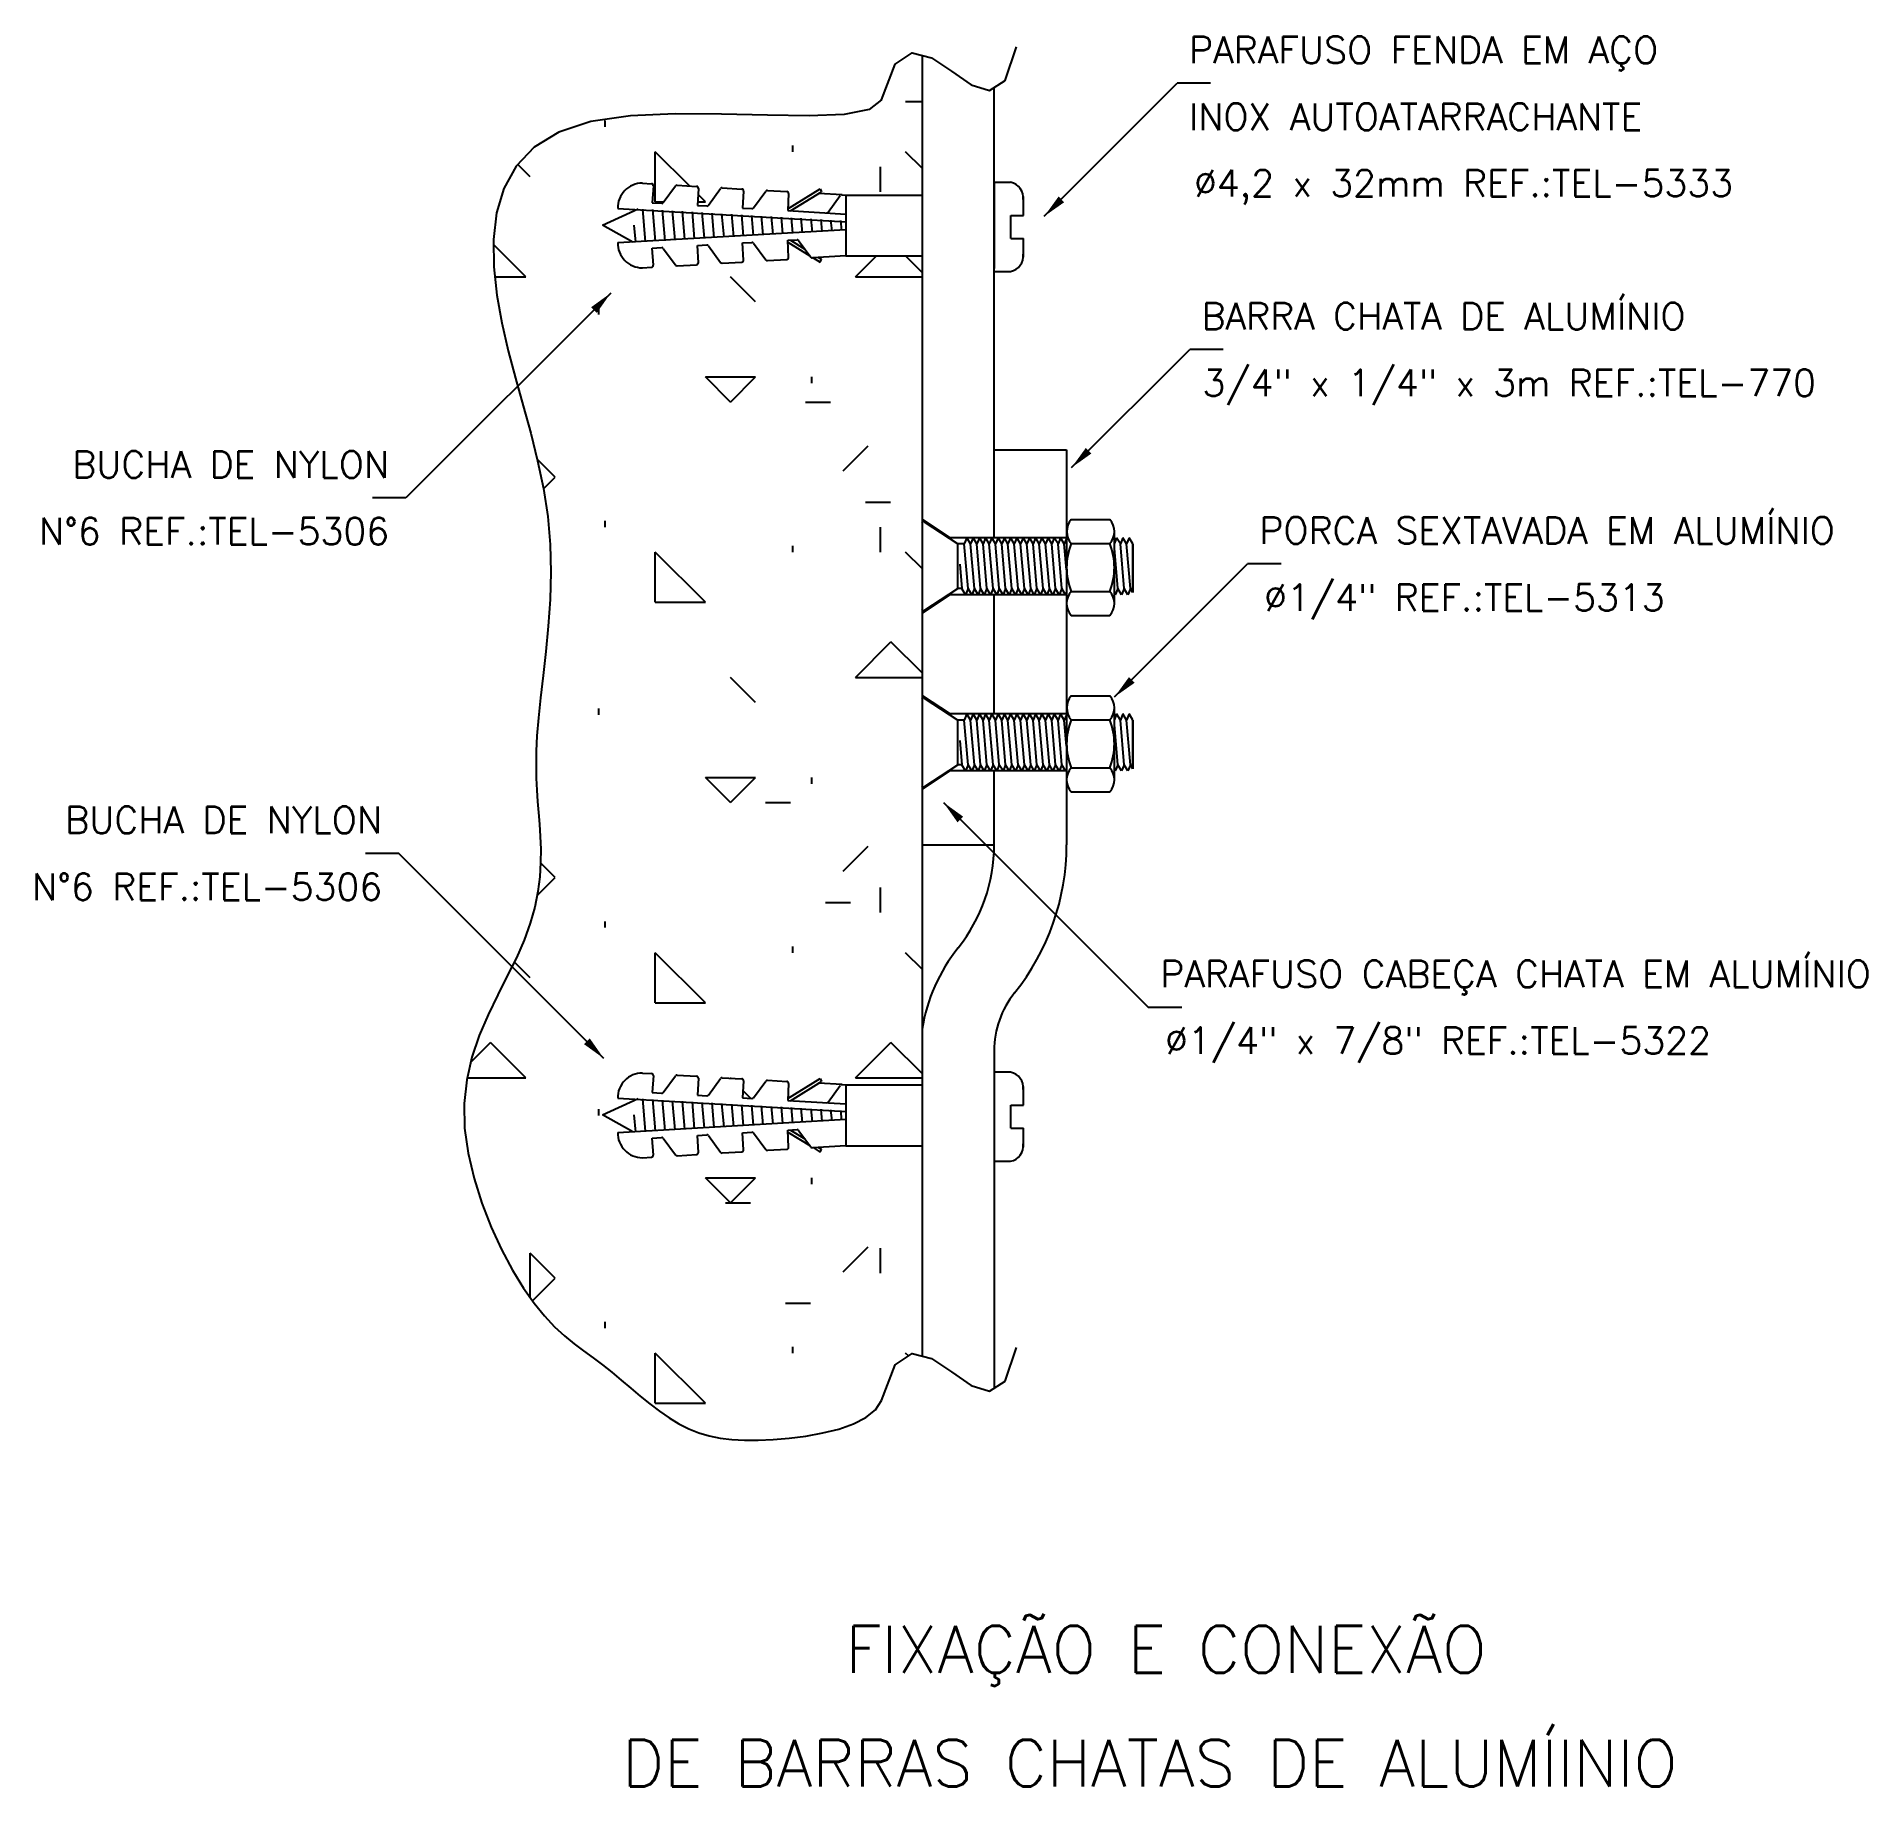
# Model space of a CAD drawing. Header units: millimetres. Extents: x -4650.2 to -4636.5, y -4614.2 to -4601.1.
import ezdxf
from ezdxf.enums import TextEntityAlignment as Align

# ---------------------------------------------------------------- set-up
doc = ezdxf.new("R2010")
doc.units = ezdxf.units.MM
doc.header["$LTSCALE"] = 10
doc.linetypes.add('DASHED', pattern=[0.75, 0.5, -0.25])
doc.layers.add('Termotécnica', color=7, linetype='Continuous')
doc.styles.add('r140', font='romans.shx')
doc.styles.add('r80', font='romans.shx')

msp = doc.modelspace()

# ---------------------------------------------------------------- hatches: boundary and pattern name
at = {"layer": 'Termotécnica'}
h = msp.add_hatch(dxfattribs=at)
h.set_pattern_fill('CONCRE', color=1, scale=3, style=0)
h.set_pattern_definition([(0, (-4660.611, -4605.3428), (3, 3), [0.375, -2.625]), (90, (-4660.611, -4605.3428), (-3, 3), [0.375, -2.625]), (135, (-4660.236, -4605.3428), (-3, 2e-16), [0.53033, -3.7123]), (0, (-4660.236, -4603.6553), (3, 3), [0.375, -2.625]), (45, (-4660.0486, -4603.8428), (2e-16, 3), [0.26516, -3.97748]), (135, (-4660.0486, -4603.8428), (-3, 2e-16), [0.26516, -3.97748]), (0, (-4659.111, -4602.9053), (3, 3), [0.53033, -2.46967]), (45, (-4659.111, -4602.9053), (2e-16, 3), [0.375, -3.86764]), (135, (-4658.5808, -4602.9053), (-3, 2e-16), [0.375, -3.86764]), (90, (-4658.5486, -4604.5928), (-3, 3), [0.375, -2.625]), (45, (-4658.5486, -4604.5928), (2e-16, 3), [0.26516, -3.97748]), (135, (-4658.361, -4604.4053), (-3, 2e-16), [0.26516, -3.97748]), (0, (-4660.236, -4604.5928), (3, 3), [0.1875, -2.5125]), (0, (-4657.986, -4603.8428), (3, 3), [0.1875, -2.5125]), (90, (-4658.9236, -4603.4678), (-3, 3), [0.1875, -2.5125]), (135, (-4658.5486, -4605.1553), (-3, 2e-16), [0.26516, -3.97748]), (135, (-4659.861, -4603.0928), (-3, 2e-16), [0.26516, -3.97748]), (45, (-4659.2048, -4604.3584), (2e-16, 3), [0.26516, -3.97748]), (90, (-4659.5798, -4604.9678), (-3, 3), [0.04688, -2.95312]), (90, (-4659.4392, -4603.702), (-3, 3), [0.04688, -2.95312]), (90, (-4658.033, -4603.1865), (-3, 3), [0.04688, -2.95312]), (90, (-4657.986, -4604.7803), (-3, 3), [0.04688, -2.95312])])
h.paths.add_polyline_path([(-4645.89, -4609.056, -0.421108), (-4645.705, -4608.867), (-4645.637, -4608.871, -0.414214), (-4645.623, -4608.886), (-4645.631, -4609.014), (-4645.561, -4609.018, 0.253792), (-4645.549, -4609.012), (-4645.457, -4608.888, -0.253792), (-4645.445, -4608.882), (-4645.299, -4608.89, -0.414214), (-4645.285, -4608.906), (-4645.293, -4609.034), (-4645.223, -4609.038, 0.253792), (-4645.211, -4609.032), (-4645.119, -4608.907, -0.253792), (-4645.107, -4608.902), (-4644.961, -4608.91, -0.414214), (-4644.948, -4608.925), (-4644.955, -4609.053), (-4644.885, -4609.057, 0.253792), (-4644.873, -4609.052), (-4644.781, -4608.927, -0.253792), (-4644.769, -4608.921), (-4644.623, -4608.93, -0.414214), (-4644.61, -4608.945), (-4644.616, -4609.059), (-4644.374, -4608.909), (-4644.364, -4608.931), (-4644.385, -4608.944), (-4644.21, -4608.954), (-4644.182, -4608.956), (-4643.611, -4608.956), (-4643.611, -4608.929), (-4643.611, -4608.54), (-4643.611, -4607.157), (-4643.611, -4606.744), (-4643.611, -4606.715), (-4643.611, -4606.067), (-4643.611, -4606.038), (-4643.611, -4605.424), (-4643.611, -4605.394), (-4643.611, -4604.746), (-4643.611, -4604.717), (-4643.611, -4602.77), (-4643.611, -4602.746), (-4644.182, -4602.746), (-4644.431, -4602.761, -0.253792), (-4644.443, -4602.755), (-4644.451, -4602.745), (-4644.616, -4602.643), (-4644.61, -4602.757, -0.414214), (-4644.623, -4602.772), (-4644.769, -4602.781, -0.253792), (-4644.781, -4602.775), (-4644.873, -4602.651, 0.253792), (-4644.885, -4602.645), (-4644.955, -4602.649), (-4644.948, -4602.777, -0.414214), (-4644.961, -4602.792), (-4645.107, -4602.8, -0.253792), (-4645.119, -4602.795), (-4645.211, -4602.67, 0.253792), (-4645.223, -4602.664), (-4645.293, -4602.668), (-4645.285, -4602.797, -0.414214), (-4645.299, -4602.812), (-4645.445, -4602.82, -0.253792), (-4645.457, -4602.814), (-4645.549, -4602.69, 0.253792), (-4645.561, -4602.684), (-4645.631, -4602.688), (-4645.623, -4602.816, -0.414214), (-4645.637, -4602.831), (-4645.705, -4602.835, -0.421108), (-4645.89, -4602.646), (-4645.782, -4602.64), (-4646.005, -4602.515), (-4645.748, -4602.399), (-4645.89, -4602.39, -0.421108), (-4645.705, -4602.201), (-4645.637, -4602.205, -0.414214), (-4645.623, -4602.22), (-4645.631, -4602.348), (-4645.561, -4602.352, 0.253792), (-4645.549, -4602.347), (-4645.457, -4602.222, -0.253792), (-4645.445, -4602.216), (-4645.299, -4602.225, -0.414214), (-4645.285, -4602.24), (-4645.293, -4602.368), (-4645.223, -4602.372, 0.253792), (-4645.211, -4602.366), (-4645.119, -4602.242, -0.253792), (-4645.107, -4602.236), (-4644.961, -4602.245, -0.414214), (-4644.948, -4602.26), (-4644.955, -4602.388), (-4644.885, -4602.392, 0.253792), (-4644.873, -4602.386), (-4644.781, -4602.261, -0.253792), (-4644.769, -4602.256), (-4644.623, -4602.264, -0.414214), (-4644.61, -4602.279), (-4644.616, -4602.393), (-4644.374, -4602.244), (-4644.364, -4602.265), (-4644.385, -4602.278), (-4644.21, -4602.288), (-4644.182, -4602.29), (-4643.611, -4602.29), (-4643.611, -4602.263), (-4643.611, -4601.244), (-4643.685, -4601.224), (-4643.813, -4601.309), (-4643.915, -4601.577), (-4644.006, -4601.65), (-4644.193, -4601.687), (-4644.455, -4601.697), (-4644.769, -4601.692), (-4645.112, -4601.683), (-4645.461, -4601.681), (-4645.795, -4601.696), (-4646.091, -4601.739), (-4646.331, -4601.818), (-4646.515, -4601.932), (-4646.651, -4602.074), (-4646.743, -4602.24), (-4646.798, -4602.424), (-4646.821, -4602.622), (-4646.818, -4602.829), (-4646.795, -4603.039), (-4646.758, -4603.248), (-4646.71, -4603.456), (-4646.656, -4603.663), (-4646.64, -4603.721), (-4646.599, -4603.869), (-4646.542, -4604.075), (-4646.49, -4604.282), (-4646.446, -4604.489), (-4646.414, -4604.698), (-4646.396, -4604.907), (-4646.392, -4605.115), (-4646.397, -4605.32), (-4646.41, -4605.52), (-4646.428, -4605.71), (-4646.448, -4605.89), (-4646.468, -4606.056), (-4646.484, -4606.207), (-4646.495, -4606.34), (-4646.501, -4606.457), (-4646.502, -4606.563), (-4646.5, -4606.658), (-4646.496, -4606.747), (-4646.49, -4606.832), (-4646.483, -4606.916), (-4646.476, -4607.003), (-4646.47, -4607.094), (-4646.467, -4607.19), (-4646.468, -4607.291), (-4646.474, -4607.397), (-4646.488, -4607.508), (-4646.511, -4607.624), (-4646.545, -4607.745), (-4646.591, -4607.871), (-4646.649, -4608.003), (-4646.682, -4608.069), (-4646.717, -4608.14), (-4646.789, -4608.282), (-4646.861, -4608.431), (-4646.927, -4608.587), (-4646.982, -4608.749), (-4647.021, -4608.918), (-4647.041, -4609.095), (-4647.037, -4609.28), (-4647.011, -4609.468), (-4646.966, -4609.657), (-4646.907, -4609.843), (-4646.837, -4610.021), (-4646.76, -4610.189), (-4646.678, -4610.343), (-4646.596, -4610.478), (-4646.516, -4610.592), (-4646.438, -4610.687), (-4646.363, -4610.768), (-4646.289, -4610.836), (-4646.217, -4610.895), (-4646.146, -4610.949), (-4646.075, -4611), (-4646.005, -4611.053), (-4645.934, -4611.108), (-4645.864, -4611.167), (-4645.792, -4611.227), (-4645.721, -4611.287), (-4645.649, -4611.346), (-4645.577, -4611.401), (-4645.505, -4611.451), (-4645.432, -4611.496), (-4645.358, -4611.533), (-4645.283, -4611.562), (-4645.205, -4611.585), (-4645.123, -4611.602), (-4645.035, -4611.612), (-4644.941, -4611.617), (-4644.838, -4611.616), (-4644.727, -4611.611), (-4644.606, -4611.601), (-4644.48, -4611.586), (-4644.355, -4611.563), (-4644.235, -4611.534), (-4644.125, -4611.496), (-4644.032, -4611.448), (-4643.96, -4611.39), (-4643.915, -4611.319), (-4643.813, -4611.052), (-4643.685, -4610.967), (-4643.611, -4610.986), (-4643.611, -4609.436), (-4643.611, -4609.412), (-4644.182, -4609.412), (-4644.431, -4609.427, -0.253792), (-4644.443, -4609.421), (-4644.451, -4609.411), (-4644.616, -4609.309), (-4644.61, -4609.423, -0.414214), (-4644.623, -4609.438), (-4644.769, -4609.446, -0.253792), (-4644.781, -4609.441), (-4644.873, -4609.316, 0.253792), (-4644.885, -4609.31), (-4644.955, -4609.314), (-4644.948, -4609.443, -0.414214), (-4644.961, -4609.458), (-4645.107, -4609.466, -0.253792), (-4645.119, -4609.46), (-4645.211, -4609.336, 0.253792), (-4645.223, -4609.33), (-4645.293, -4609.334), (-4645.285, -4609.462, -0.414214), (-4645.299, -4609.477), (-4645.445, -4609.486, -0.253792), (-4645.457, -4609.48), (-4645.549, -4609.355, 0.253792), (-4645.561, -4609.35), (-4645.631, -4609.354), (-4645.623, -4609.482, -0.414214), (-4645.637, -4609.497), (-4645.705, -4609.501, -0.421108), (-4645.89, -4609.312), (-4645.782, -4609.305), (-4646.005, -4609.181), (-4645.748, -4609.064)])

# ---------------------------------------------------------------- linework, layer by layer
at = {"layer": 'Termotécnica', "color": 3}
for p, q in [((-4643.611, -4601.244), (-4643.611, -4610.986)), ((-4643.07, -4604.857), (-4643.07, -4601.486)), ((-4643.07, -4604.198), (-4642.529, -4604.198)), ((-4642.529, -4604.198), (-4642.529, -4607.157)), ((-4643.07, -4606.177), (-4643.07, -4605.284)), ((-4643.07, -4607.157), (-4643.07, -4606.604)), ((-4643.611, -4607.157), (-4643.07, -4607.157)), ((-4643.07, -4608.7), (-4643.07, -4611.229))]:
    msp.add_line(p, q, dxfattribs=at)
at = {"layer": 'Termotécnica', "color": 2}
for p, q in [((-4642.695, -4602.449), (-4641.699, -4601.452)), ((-4641.449, -4601.452), (-4641.699, -4601.452)), ((-4645.705, -4602.201), (-4645.637, -4602.205)), ((-4645.623, -4602.22), (-4645.631, -4602.348)), ((-4645.549, -4602.347), (-4645.457, -4602.222)), ((-4645.445, -4602.216), (-4645.299, -4602.225)), ((-4645.285, -4602.24), (-4645.293, -4602.368)), ((-4645.211, -4602.366), (-4645.119, -4602.242)), ((-4645.107, -4602.236), (-4644.961, -4602.245)), ((-4643.07, -4602.195), (-4643.07, -4602.839)), ((-4642.947, -4602.195), (-4643.07, -4602.195)), ((-4645.631, -4602.348), (-4645.561, -4602.352)), ((-4645.293, -4602.368), (-4645.223, -4602.372)), ((-4644.948, -4602.26), (-4644.955, -4602.388)), ((-4644.873, -4602.386), (-4644.781, -4602.261)), ((-4644.769, -4602.256), (-4644.623, -4602.264)), ((-4644.61, -4602.279), (-4644.617, -4602.407)), ((-4644.182, -4602.29), (-4644.182, -4602.746)), ((-4644.182, -4602.29), (-4643.611, -4602.29)), ((-4643.611, -4602.263), (-4643.611, -4602.77)), ((-4642.852, -4602.443), (-4642.852, -4602.302)), ((-4646.005, -4602.515), (-4645.736, -4602.393)), ((-4645.777, -4602.642), (-4646.005, -4602.515)), ((-4645.89, -4602.39), (-4644.182, -4602.49)), ((-4644.955, -4602.388), (-4644.885, -4602.392)), ((-4644.617, -4602.407), (-4644.182, -4602.433)), ((-4642.945, -4602.616), (-4642.945, -4602.443)), ((-4642.945, -4602.443), (-4642.852, -4602.443)), ((-4645.89, -4602.646), (-4644.182, -4602.547)), ((-4645.775, -4602.646), (-4645.777, -4602.642)), ((-4644.955, -4602.649), (-4644.885, -4602.645)), ((-4644.948, -4602.777), (-4644.955, -4602.649)), ((-4644.873, -4602.651), (-4644.781, -4602.775)), ((-4644.617, -4602.629), (-4644.547, -4602.625)), ((-4644.61, -4602.757), (-4644.617, -4602.629)), ((-4644.535, -4602.631), (-4644.443, -4602.755)), ((-4642.945, -4602.616), (-4642.852, -4602.616)), ((-4642.852, -4602.756), (-4642.852, -4602.616)), ((-4645.631, -4602.688), (-4645.561, -4602.684)), ((-4645.623, -4602.816), (-4645.631, -4602.688)), ((-4645.549, -4602.69), (-4645.457, -4602.814)), ((-4645.293, -4602.668), (-4645.223, -4602.664)), ((-4645.285, -4602.797), (-4645.293, -4602.668)), ((-4645.211, -4602.67), (-4645.119, -4602.795)), ((-4645.107, -4602.8), (-4644.961, -4602.792)), ((-4644.769, -4602.781), (-4644.623, -4602.772)), ((-4644.182, -4602.746), (-4643.611, -4602.746)), ((-4645.705, -4602.835), (-4645.637, -4602.831)), ((-4645.445, -4602.82), (-4645.299, -4602.812)), ((-4642.947, -4602.864), (-4643.07, -4602.864)), ((-4645.942, -4603.024), (-4647.477, -4604.559)), ((-4642.491, -4604.332), (-4641.606, -4603.446)), ((-4641.356, -4603.446), (-4641.606, -4603.446)), ((-4647.477, -4604.559), (-4647.727, -4604.559)), ((-4642.529, -4604.811), (-4642.529, -4605.352)), ((-4642.494, -4604.721), (-4642.204, -4604.721)), ((-4642.169, -4605.349), (-4642.169, -4604.811)), ((-4643.294, -4604.903), (-4643.342, -4604.903)), ((-4643.275, -4604.857), (-4643.294, -4604.903)), ((-4643.248, -4604.903), (-4643.275, -4604.857)), ((-4643.228, -4604.857), (-4643.248, -4604.903)), ((-4643.201, -4604.903), (-4643.228, -4604.857)), ((-4643.181, -4604.857), (-4643.201, -4604.903)), ((-4643.154, -4604.903), (-4643.181, -4604.857)), ((-4643.135, -4604.857), (-4643.154, -4604.903)), ((-4643.107, -4604.903), (-4643.135, -4604.857)), ((-4643.088, -4604.857), (-4643.107, -4604.903)), ((-4643.06, -4604.903), (-4643.088, -4604.857)), ((-4643.041, -4604.857), (-4643.06, -4604.903)), ((-4643.013, -4604.903), (-4643.041, -4604.857)), ((-4642.994, -4604.857), (-4643.013, -4604.903)), ((-4642.967, -4604.903), (-4642.994, -4604.857)), ((-4642.947, -4604.857), (-4642.967, -4604.903)), ((-4642.92, -4604.903), (-4642.947, -4604.857)), ((-4642.9, -4604.857), (-4642.92, -4604.903)), ((-4642.873, -4604.903), (-4642.9, -4604.857)), ((-4642.854, -4604.857), (-4642.873, -4604.903)), ((-4642.826, -4604.903), (-4642.854, -4604.857)), ((-4642.807, -4604.857), (-4642.826, -4604.903)), ((-4642.779, -4604.903), (-4642.807, -4604.857)), ((-4642.76, -4604.857), (-4642.779, -4604.903)), ((-4642.733, -4604.903), (-4642.76, -4604.857)), ((-4642.713, -4604.857), (-4642.733, -4604.903)), ((-4642.686, -4604.903), (-4642.713, -4604.857)), ((-4642.666, -4604.857), (-4642.686, -4604.903)), ((-4642.639, -4604.903), (-4642.666, -4604.857)), ((-4642.62, -4604.857), (-4642.639, -4604.903)), ((-4642.592, -4604.903), (-4642.62, -4604.857)), ((-4642.573, -4604.857), (-4642.592, -4604.903)), ((-4642.545, -4604.903), (-4642.573, -4604.857)), ((-4642.529, -4604.863), (-4642.545, -4604.903)), ((-4642.494, -4604.9), (-4642.204, -4604.9)), ((-4642.153, -4604.857), (-4642.169, -4604.897)), ((-4642.125, -4604.903), (-4642.153, -4604.857)), ((-4642.106, -4604.857), (-4642.125, -4604.903)), ((-4642.079, -4604.903), (-4642.106, -4604.857)), ((-4642.059, -4604.857), (-4642.079, -4604.903)), ((-4642.032, -4604.903), (-4642.059, -4604.857)), ((-4642.032, -4604.903), (-4642.032, -4605.268)), ((-4642.032, -4605.237), (-4642.032, -4604.903)), ((-4642.168, -4606.049), (-4641.172, -4605.052)), ((-4640.922, -4605.052), (-4641.172, -4605.052)), ((-4643.312, -4605.237), (-4643.342, -4605.237)), ((-4643.285, -4605.284), (-4643.312, -4605.237)), ((-4643.266, -4605.237), (-4643.285, -4605.284)), ((-4643.238, -4605.284), (-4643.266, -4605.237)), ((-4643.219, -4605.237), (-4643.238, -4605.284)), ((-4643.191, -4605.284), (-4643.219, -4605.237)), ((-4643.172, -4605.237), (-4643.191, -4605.284)), ((-4643.145, -4605.284), (-4643.172, -4605.237)), ((-4643.125, -4605.237), (-4643.145, -4605.284)), ((-4643.098, -4605.284), (-4643.125, -4605.237)), ((-4643.078, -4605.237), (-4643.098, -4605.284)), ((-4643.051, -4605.284), (-4643.078, -4605.237)), ((-4643.032, -4605.237), (-4643.051, -4605.284)), ((-4643.004, -4605.284), (-4643.032, -4605.237)), ((-4642.985, -4605.237), (-4643.004, -4605.284)), ((-4642.957, -4605.284), (-4642.985, -4605.237)), ((-4642.938, -4605.237), (-4642.957, -4605.284)), ((-4642.91, -4605.284), (-4642.938, -4605.237)), ((-4642.891, -4605.237), (-4642.91, -4605.284)), ((-4642.864, -4605.284), (-4642.891, -4605.237)), ((-4642.864, -4605.284), (-4642.891, -4605.237)), ((-4642.844, -4605.237), (-4642.864, -4605.284)), ((-4642.844, -4605.237), (-4642.864, -4605.284)), ((-4642.817, -4605.284), (-4642.844, -4605.237)), ((-4642.817, -4605.284), (-4642.844, -4605.237)), ((-4642.797, -4605.237), (-4642.817, -4605.284)), ((-4642.797, -4605.237), (-4642.817, -4605.284)), ((-4642.77, -4605.284), (-4642.797, -4605.237)), ((-4642.77, -4605.284), (-4642.797, -4605.237)), ((-4642.751, -4605.237), (-4642.77, -4605.284)), ((-4642.751, -4605.237), (-4642.77, -4605.284)), ((-4642.723, -4605.284), (-4642.751, -4605.237)), ((-4642.723, -4605.284), (-4642.751, -4605.237)), ((-4642.704, -4605.237), (-4642.723, -4605.284)), ((-4642.676, -4605.284), (-4642.704, -4605.237)), ((-4642.676, -4605.284), (-4642.704, -4605.237)), ((-4642.657, -4605.237), (-4642.676, -4605.284)), ((-4642.657, -4605.237), (-4642.676, -4605.284)), ((-4642.63, -4605.284), (-4642.657, -4605.237)), ((-4642.63, -4605.284), (-4642.657, -4605.237)), ((-4642.61, -4605.237), (-4642.63, -4605.284)), ((-4642.61, -4605.237), (-4642.63, -4605.284)), ((-4642.583, -4605.284), (-4642.61, -4605.237)), ((-4642.583, -4605.284), (-4642.61, -4605.237)), ((-4642.563, -4605.237), (-4642.583, -4605.284)), ((-4642.563, -4605.237), (-4642.583, -4605.284)), ((-4642.536, -4605.284), (-4642.563, -4605.237)), ((-4642.536, -4605.284), (-4642.563, -4605.237)), ((-4642.494, -4605.259), (-4642.204, -4605.259)), ((-4642.143, -4605.237), (-4642.163, -4605.284)), ((-4642.116, -4605.284), (-4642.143, -4605.237)), ((-4642.097, -4605.237), (-4642.116, -4605.284)), ((-4642.069, -4605.284), (-4642.097, -4605.237)), ((-4642.05, -4605.237), (-4642.069, -4605.284)), ((-4642.032, -4605.268), (-4642.05, -4605.237)), ((-4642.529, -4605.266), (-4642.536, -4605.284)), ((-4642.163, -4605.284), (-4642.169, -4605.272)), ((-4642.494, -4605.439), (-4642.204, -4605.439)), ((-4642.494, -4606.041), (-4642.204, -4606.041)), ((-4643.294, -4606.224), (-4643.342, -4606.224)), ((-4643.275, -4606.177), (-4643.294, -4606.224)), ((-4643.248, -4606.224), (-4643.275, -4606.177)), ((-4643.228, -4606.177), (-4643.248, -4606.224)), ((-4643.201, -4606.224), (-4643.228, -4606.177)), ((-4643.181, -4606.177), (-4643.201, -4606.224)), ((-4643.154, -4606.224), (-4643.181, -4606.177)), ((-4643.135, -4606.177), (-4643.154, -4606.224)), ((-4643.107, -4606.224), (-4643.135, -4606.177)), ((-4643.088, -4606.177), (-4643.107, -4606.224)), ((-4643.06, -4606.224), (-4643.088, -4606.177)), ((-4643.041, -4606.177), (-4643.06, -4606.224)), ((-4643.013, -4606.224), (-4643.041, -4606.177)), ((-4642.994, -4606.177), (-4643.013, -4606.224)), ((-4642.967, -4606.224), (-4642.994, -4606.177)), ((-4642.947, -4606.177), (-4642.967, -4606.224)), ((-4642.92, -4606.224), (-4642.947, -4606.177)), ((-4642.9, -4606.177), (-4642.92, -4606.224)), ((-4642.873, -4606.224), (-4642.9, -4606.177)), ((-4642.854, -4606.177), (-4642.873, -4606.224)), ((-4642.826, -4606.224), (-4642.854, -4606.177)), ((-4642.807, -4606.177), (-4642.826, -4606.224)), ((-4642.779, -4606.224), (-4642.807, -4606.177)), ((-4642.76, -4606.177), (-4642.779, -4606.224)), ((-4642.733, -4606.224), (-4642.76, -4606.177)), ((-4642.713, -4606.177), (-4642.733, -4606.224)), ((-4642.686, -4606.224), (-4642.713, -4606.177)), ((-4642.666, -4606.177), (-4642.686, -4606.224)), ((-4642.639, -4606.224), (-4642.666, -4606.177)), ((-4642.62, -4606.177), (-4642.639, -4606.224)), ((-4642.592, -4606.224), (-4642.62, -4606.177)), ((-4642.573, -4606.177), (-4642.592, -4606.224)), ((-4642.545, -4606.224), (-4642.573, -4606.177)), ((-4642.529, -4606.184), (-4642.545, -4606.224)), ((-4642.529, -4606.131), (-4642.529, -4606.673)), ((-4642.494, -4606.221), (-4642.204, -4606.221)), ((-4642.169, -4606.67), (-4642.169, -4606.131)), ((-4642.153, -4606.177), (-4642.169, -4606.218)), ((-4642.125, -4606.224), (-4642.153, -4606.177)), ((-4642.106, -4606.177), (-4642.125, -4606.224)), ((-4642.079, -4606.224), (-4642.106, -4606.177)), ((-4642.059, -4606.177), (-4642.079, -4606.224)), ((-4642.032, -4606.224), (-4642.059, -4606.177)), ((-4642.032, -4606.558), (-4642.032, -4606.224)), ((-4642.032, -4606.224), (-4642.032, -4606.588)), ((-4643.312, -4606.558), (-4643.342, -4606.558)), ((-4643.285, -4606.604), (-4643.312, -4606.558)), ((-4643.266, -4606.558), (-4643.285, -4606.604)), ((-4643.238, -4606.604), (-4643.266, -4606.558)), ((-4643.219, -4606.558), (-4643.238, -4606.604)), ((-4643.191, -4606.604), (-4643.219, -4606.558)), ((-4643.172, -4606.558), (-4643.191, -4606.604)), ((-4643.145, -4606.604), (-4643.172, -4606.558)), ((-4643.125, -4606.558), (-4643.145, -4606.604)), ((-4643.098, -4606.604), (-4643.125, -4606.558)), ((-4643.078, -4606.558), (-4643.098, -4606.604)), ((-4643.051, -4606.604), (-4643.078, -4606.558)), ((-4643.032, -4606.558), (-4643.051, -4606.604)), ((-4643.004, -4606.604), (-4643.032, -4606.558)), ((-4642.985, -4606.558), (-4643.004, -4606.604)), ((-4642.957, -4606.604), (-4642.985, -4606.558)), ((-4642.938, -4606.558), (-4642.957, -4606.604)), ((-4642.91, -4606.604), (-4642.938, -4606.558)), ((-4642.891, -4606.558), (-4642.91, -4606.604)), ((-4642.864, -4606.604), (-4642.891, -4606.558)), ((-4642.864, -4606.604), (-4642.891, -4606.558)), ((-4642.844, -4606.558), (-4642.864, -4606.604)), ((-4642.844, -4606.558), (-4642.864, -4606.604)), ((-4642.817, -4606.604), (-4642.844, -4606.558)), ((-4642.817, -4606.604), (-4642.844, -4606.558)), ((-4642.797, -4606.558), (-4642.817, -4606.604)), ((-4642.797, -4606.558), (-4642.817, -4606.604)), ((-4642.77, -4606.604), (-4642.797, -4606.558)), ((-4642.77, -4606.604), (-4642.797, -4606.558)), ((-4642.751, -4606.558), (-4642.77, -4606.604)), ((-4642.751, -4606.558), (-4642.77, -4606.604)), ((-4642.723, -4606.604), (-4642.751, -4606.558)), ((-4642.723, -4606.604), (-4642.751, -4606.558)), ((-4642.704, -4606.558), (-4642.723, -4606.604)), ((-4642.676, -4606.604), (-4642.704, -4606.558)), ((-4642.676, -4606.604), (-4642.704, -4606.558)), ((-4642.657, -4606.558), (-4642.676, -4606.604)), ((-4642.657, -4606.558), (-4642.676, -4606.604)), ((-4642.63, -4606.604), (-4642.657, -4606.558)), ((-4642.63, -4606.604), (-4642.657, -4606.558)), ((-4642.61, -4606.558), (-4642.63, -4606.604)), ((-4642.61, -4606.558), (-4642.63, -4606.604)), ((-4642.583, -4606.604), (-4642.61, -4606.558)), ((-4642.583, -4606.604), (-4642.61, -4606.558)), ((-4642.563, -4606.558), (-4642.583, -4606.604)), ((-4642.563, -4606.558), (-4642.583, -4606.604)), ((-4642.536, -4606.604), (-4642.563, -4606.558)), ((-4642.536, -4606.604), (-4642.563, -4606.558)), ((-4642.529, -4606.587), (-4642.536, -4606.604)), ((-4642.494, -4606.58), (-4642.204, -4606.58)), ((-4642.163, -4606.604), (-4642.169, -4606.593)), ((-4642.143, -4606.558), (-4642.163, -4606.604)), ((-4642.116, -4606.604), (-4642.143, -4606.558)), ((-4642.097, -4606.558), (-4642.116, -4606.604)), ((-4642.069, -4606.604), (-4642.097, -4606.558)), ((-4642.05, -4606.558), (-4642.069, -4606.604)), ((-4642.032, -4606.588), (-4642.05, -4606.558)), ((-4642.494, -4606.76), (-4642.204, -4606.76)), ((-4643.45, -4606.84), (-4641.915, -4608.375)), ((-4647.529, -4607.222), (-4647.779, -4607.222)), ((-4645.994, -4608.758), (-4647.529, -4607.222)), ((-4641.665, -4608.375), (-4641.915, -4608.375)), ((-4643.07, -4608.761), (-4643.07, -4609.62)), ((-4645.705, -4608.867), (-4645.637, -4608.871)), ((-4645.623, -4608.886), (-4645.631, -4609.014)), ((-4645.549, -4609.012), (-4645.457, -4608.888)), ((-4645.445, -4608.882), (-4645.299, -4608.89)), ((-4645.285, -4608.906), (-4645.293, -4609.034)), ((-4645.211, -4609.032), (-4645.119, -4608.907)), ((-4645.107, -4608.902), (-4644.961, -4608.91)), ((-4644.948, -4608.925), (-4644.955, -4609.053)), ((-4644.873, -4609.052), (-4644.781, -4608.927)), ((-4644.769, -4608.921), (-4644.623, -4608.93)), ((-4644.61, -4608.945), (-4644.617, -4609.073)), ((-4644.182, -4608.956), (-4644.182, -4609.412)), ((-4644.182, -4608.956), (-4643.611, -4608.956)), ((-4643.611, -4608.929), (-4643.611, -4609.436)), ((-4642.947, -4608.86), (-4643.07, -4608.86)), ((-4643.07, -4608.86), (-4643.07, -4609.504)), ((-4642.852, -4609.108), (-4642.852, -4608.967)), ((-4646.005, -4609.181), (-4645.736, -4609.059)), ((-4645.89, -4609.056), (-4644.182, -4609.155)), ((-4645.631, -4609.014), (-4645.561, -4609.018)), ((-4645.293, -4609.034), (-4645.223, -4609.038)), ((-4644.955, -4609.053), (-4644.885, -4609.057)), ((-4644.617, -4609.073), (-4644.182, -4609.098)), ((-4645.777, -4609.308), (-4646.005, -4609.181)), ((-4645.89, -4609.312), (-4644.182, -4609.212)), ((-4642.945, -4609.108), (-4642.852, -4609.108)), ((-4642.945, -4609.281), (-4642.945, -4609.108)), ((-4645.775, -4609.311), (-4645.777, -4609.308)), ((-4645.631, -4609.354), (-4645.561, -4609.35)), ((-4645.623, -4609.482), (-4645.631, -4609.354)), ((-4645.549, -4609.355), (-4645.457, -4609.48)), ((-4645.293, -4609.334), (-4645.223, -4609.33)), ((-4645.285, -4609.462), (-4645.293, -4609.334)), ((-4645.211, -4609.336), (-4645.119, -4609.46)), ((-4644.955, -4609.314), (-4644.885, -4609.31)), ((-4644.948, -4609.443), (-4644.955, -4609.314)), ((-4644.873, -4609.316), (-4644.781, -4609.441)), ((-4644.617, -4609.295), (-4644.547, -4609.291)), ((-4644.61, -4609.423), (-4644.617, -4609.295)), ((-4644.535, -4609.297), (-4644.443, -4609.421)), ((-4642.945, -4609.281), (-4642.852, -4609.281)), ((-4642.852, -4609.422), (-4642.852, -4609.281)), ((-4645.705, -4609.501), (-4645.637, -4609.497)), ((-4645.445, -4609.486), (-4645.299, -4609.477)), ((-4645.107, -4609.466), (-4644.961, -4609.458)), ((-4644.769, -4609.446), (-4644.623, -4609.438)), ((-4644.182, -4609.412), (-4643.611, -4609.412)), ((-4642.947, -4609.529), (-4643.07, -4609.529))]:
    msp.add_line(p, q, dxfattribs=at)
at = {"layer": 'Termotécnica', "color": 1}
for p, q in [((-4644.616, -4602.393), (-4644.374, -4602.244)), ((-4644.374, -4602.244), (-4644.364, -4602.265)), ((-4644.596, -4602.409), (-4644.364, -4602.265)), ((-4644.21, -4602.288), (-4644.385, -4602.278)), ((-4644.314, -4602.418), (-4644.223, -4602.294)), ((-4644.21, -4602.288), (-4644.182, -4602.29)), ((-4645.755, -4602.644), (-4645.766, -4602.515)), ((-4645.681, -4602.64), (-4645.702, -4602.395)), ((-4645.608, -4602.636), (-4645.628, -4602.399)), ((-4645.534, -4602.632), (-4645.554, -4602.404)), ((-4645.461, -4602.627), (-4645.48, -4602.408)), ((-4645.387, -4602.623), (-4645.406, -4602.412)), ((-4645.314, -4602.619), (-4645.331, -4602.417)), ((-4645.241, -4602.614), (-4645.257, -4602.421)), ((-4645.167, -4602.61), (-4645.183, -4602.425)), ((-4645.094, -4602.606), (-4645.109, -4602.43)), ((-4645.02, -4602.602), (-4645.035, -4602.434)), ((-4644.947, -4602.597), (-4644.96, -4602.438)), ((-4644.873, -4602.593), (-4644.886, -4602.443)), ((-4644.8, -4602.589), (-4644.812, -4602.447)), ((-4644.726, -4602.585), (-4644.738, -4602.451)), ((-4644.653, -4602.58), (-4644.664, -4602.456)), ((-4644.579, -4602.576), (-4644.589, -4602.46)), ((-4644.506, -4602.572), (-4644.515, -4602.464)), ((-4644.432, -4602.568), (-4644.441, -4602.468)), ((-4644.359, -4602.563), (-4644.367, -4602.473)), ((-4644.285, -4602.559), (-4644.293, -4602.477)), ((-4644.212, -4602.555), (-4644.218, -4602.481)), ((-4644.616, -4602.643), (-4644.451, -4602.745)), ((-4644.596, -4602.628), (-4644.488, -4602.695)), ((-4644.182, -4602.746), (-4644.431, -4602.761)), ((-4644.425, -4602.761), (-4644.374, -4602.793)), ((-4644.385, -4602.759), (-4644.364, -4602.771)), ((-4644.374, -4602.793), (-4644.364, -4602.771)), ((-4643.594, -4604.737), (-4643.342, -4604.903)), ((-4643.342, -4605.237), (-4643.342, -4604.903)), ((-4643.266, -4605.237), (-4643.294, -4604.903)), ((-4643.219, -4605.237), (-4643.248, -4604.903)), ((-4643.172, -4605.237), (-4643.201, -4604.903)), ((-4643.125, -4605.237), (-4643.154, -4604.903)), ((-4643.078, -4605.237), (-4643.107, -4604.903)), ((-4643.032, -4605.237), (-4643.06, -4604.903)), ((-4642.985, -4605.237), (-4643.013, -4604.903)), ((-4642.938, -4605.237), (-4642.967, -4604.903)), ((-4642.891, -4605.237), (-4642.92, -4604.903)), ((-4642.844, -4605.237), (-4642.873, -4604.903)), ((-4642.797, -4605.237), (-4642.826, -4604.903)), ((-4642.751, -4605.237), (-4642.779, -4604.903)), ((-4642.704, -4605.237), (-4642.733, -4604.903)), ((-4642.657, -4605.237), (-4642.686, -4604.903)), ((-4642.61, -4605.237), (-4642.639, -4604.903)), ((-4642.563, -4605.237), (-4642.592, -4604.903)), ((-4642.529, -4605.098), (-4642.545, -4604.903)), ((-4642.143, -4605.237), (-4642.169, -4604.935)), ((-4642.097, -4605.237), (-4642.125, -4604.903)), ((-4642.05, -4605.237), (-4642.079, -4604.903)), ((-4643.328, -4605.056), (-4643.312, -4605.237)), ((-4643.594, -4605.403), (-4643.342, -4605.237)), ((-4643.594, -4606.058), (-4643.342, -4606.224)), ((-4643.342, -4606.558), (-4643.342, -4606.224)), ((-4643.266, -4606.558), (-4643.294, -4606.224)), ((-4643.219, -4606.558), (-4643.248, -4606.224)), ((-4643.172, -4606.558), (-4643.201, -4606.224)), ((-4643.125, -4606.558), (-4643.154, -4606.224)), ((-4643.078, -4606.558), (-4643.107, -4606.224)), ((-4643.032, -4606.558), (-4643.06, -4606.224)), ((-4642.985, -4606.558), (-4643.013, -4606.224)), ((-4642.938, -4606.558), (-4642.967, -4606.224)), ((-4642.891, -4606.558), (-4642.92, -4606.224)), ((-4642.844, -4606.558), (-4642.873, -4606.224)), ((-4642.797, -4606.558), (-4642.826, -4606.224)), ((-4642.751, -4606.558), (-4642.779, -4606.224)), ((-4642.704, -4606.558), (-4642.733, -4606.224)), ((-4642.657, -4606.558), (-4642.686, -4606.224)), ((-4642.61, -4606.558), (-4642.639, -4606.224)), ((-4642.563, -4606.558), (-4642.592, -4606.224)), ((-4642.529, -4606.419), (-4642.545, -4606.224)), ((-4642.097, -4606.558), (-4642.125, -4606.224)), ((-4642.05, -4606.558), (-4642.079, -4606.224)), ((-4642.143, -4606.558), (-4642.169, -4606.255)), ((-4643.328, -4606.377), (-4643.312, -4606.558)), ((-4643.594, -4606.724), (-4643.342, -4606.558)), ((-4644.616, -4609.059), (-4644.374, -4608.909)), ((-4644.596, -4609.074), (-4644.364, -4608.931)), ((-4644.21, -4608.954), (-4644.385, -4608.944)), ((-4644.374, -4608.909), (-4644.364, -4608.931)), ((-4644.314, -4609.084), (-4644.223, -4608.96)), ((-4644.21, -4608.954), (-4644.182, -4608.956)), ((-4645.681, -4609.306), (-4645.702, -4609.061)), ((-4645.608, -4609.301), (-4645.628, -4609.065)), ((-4645.534, -4609.297), (-4645.554, -4609.069)), ((-4645.461, -4609.293), (-4645.48, -4609.074)), ((-4645.387, -4609.289), (-4645.406, -4609.078)), ((-4645.314, -4609.284), (-4645.331, -4609.082)), ((-4645.241, -4609.28), (-4645.257, -4609.087)), ((-4645.167, -4609.276), (-4645.183, -4609.091)), ((-4645.094, -4609.272), (-4645.109, -4609.095)), ((-4645.02, -4609.267), (-4645.035, -4609.1)), ((-4644.947, -4609.263), (-4644.96, -4609.104)), ((-4645.755, -4609.31), (-4645.766, -4609.181)), ((-4644.873, -4609.259), (-4644.886, -4609.108)), ((-4644.8, -4609.254), (-4644.812, -4609.113)), ((-4644.726, -4609.25), (-4644.738, -4609.117)), ((-4644.653, -4609.246), (-4644.664, -4609.121)), ((-4644.579, -4609.242), (-4644.589, -4609.125)), ((-4644.506, -4609.237), (-4644.515, -4609.13)), ((-4644.432, -4609.233), (-4644.441, -4609.134)), ((-4644.359, -4609.229), (-4644.367, -4609.138)), ((-4644.285, -4609.225), (-4644.293, -4609.143)), ((-4644.212, -4609.22), (-4644.218, -4609.147)), ((-4644.616, -4609.309), (-4644.451, -4609.411)), ((-4644.596, -4609.294), (-4644.488, -4609.361)), ((-4644.182, -4609.412), (-4644.431, -4609.427)), ((-4644.425, -4609.426), (-4644.374, -4609.459)), ((-4644.385, -4609.424), (-4644.364, -4609.437)), ((-4644.374, -4609.459), (-4644.364, -4609.437))]:
    msp.add_line(p, q, dxfattribs=at)
at = {"layer": 'Termotécnica', "color": 1, "linetype": 'DASHED', "ltscale": 0.8}
for p, q in [((-4643.611, -4604.717), (-4643.4, -4604.857)), ((-4643.611, -4605.424), (-4643.4, -4605.284)), ((-4643.611, -4606.038), (-4643.4, -4606.177)), ((-4643.611, -4606.744), (-4643.4, -4606.604))]:
    msp.add_line(p, q, dxfattribs=at)
at = {"layer": 'Termotécnica', "color": 1, "linetype": 'DASHED'}
for p, q in [((-4642.529, -4604.857), (-4643.4, -4604.857)), ((-4642.529, -4605.284), (-4643.4, -4605.284)), ((-4642.529, -4606.177), (-4643.4, -4606.177)), ((-4642.529, -4606.604), (-4643.4, -4606.604))]:
    msp.add_line(p, q, dxfattribs=at)
at = {"layer": 'Termotécnica', "color": 2}
for points in [[(-4643.915, -4601.577), (-4643.813, -4601.309), (-4643.685, -4601.224), (-4643.541, -4601.262), (-4643.39, -4601.362), (-4643.242, -4601.464), (-4643.105, -4601.508), (-4642.988, -4601.433), (-4642.902, -4601.18)], [(-4643.915, -4601.577), (-4644.006, -4601.65), (-4644.193, -4601.687), (-4644.455, -4601.697), (-4644.769, -4601.692), (-4645.112, -4601.683), (-4645.461, -4601.681), (-4645.795, -4601.696), (-4646.091, -4601.739), (-4646.331, -4601.818), (-4646.515, -4601.932), (-4646.651, -4602.074), (-4646.743, -4602.24), (-4646.798, -4602.424), (-4646.821, -4602.622), (-4646.818, -4602.829), (-4646.795, -4603.039), (-4646.758, -4603.248), (-4646.71, -4603.456), (-4646.656, -4603.663), (-4646.599, -4603.869), (-4646.542, -4604.075), (-4646.49, -4604.282), (-4646.446, -4604.489), (-4646.414, -4604.698), (-4646.396, -4604.907), (-4646.392, -4605.115), (-4646.397, -4605.32), (-4646.41, -4605.52), (-4646.428, -4605.71), (-4646.448, -4605.89), (-4646.468, -4606.056), (-4646.484, -4606.207), (-4646.495, -4606.34), (-4646.501, -4606.457), (-4646.502, -4606.563), (-4646.5, -4606.658), (-4646.496, -4606.747), (-4646.49, -4606.832), (-4646.483, -4606.916), (-4646.476, -4607.003), (-4646.47, -4607.094), (-4646.467, -4607.19), (-4646.468, -4607.291), (-4646.474, -4607.397), (-4646.488, -4607.508), (-4646.511, -4607.624), (-4646.545, -4607.745), (-4646.591, -4607.871), (-4646.649, -4608.003), (-4646.717, -4608.14), (-4646.789, -4608.282), (-4646.861, -4608.431), (-4646.927, -4608.587), (-4646.982, -4608.749), (-4647.021, -4608.918), (-4647.041, -4609.095), (-4647.037, -4609.28), (-4647.011, -4609.468), (-4646.966, -4609.657), (-4646.907, -4609.843), (-4646.837, -4610.021), (-4646.76, -4610.189), (-4646.678, -4610.343), (-4646.596, -4610.478), (-4646.516, -4610.592), (-4646.438, -4610.687), (-4646.363, -4610.768), (-4646.289, -4610.836), (-4646.217, -4610.895), (-4646.146, -4610.949), (-4646.075, -4611), (-4646.005, -4611.053), (-4645.934, -4611.108), (-4645.864, -4611.167), (-4645.792, -4611.227), (-4645.721, -4611.287), (-4645.649, -4611.346), (-4645.577, -4611.401), (-4645.505, -4611.451), (-4645.432, -4611.496), (-4645.358, -4611.533), (-4645.283, -4611.562), (-4645.205, -4611.585), (-4645.123, -4611.602), (-4645.035, -4611.612), (-4644.941, -4611.617), (-4644.838, -4611.616), (-4644.727, -4611.611), (-4644.606, -4611.601), (-4644.48, -4611.586), (-4644.355, -4611.563), (-4644.235, -4611.534), (-4644.125, -4611.496), (-4644.032, -4611.448), (-4643.96, -4611.39), (-4643.915, -4611.319)], [(-4643.915, -4611.319), (-4643.813, -4611.052), (-4643.685, -4610.967), (-4643.541, -4611.005), (-4643.39, -4611.105), (-4643.242, -4611.207), (-4643.105, -4611.251), (-4642.988, -4611.176), (-4642.902, -4610.922)]]:
    msp.add_lwpolyline(points, dxfattribs=at)
for centre, radius, start, end in [((-4645.705, -4602.386), 0.185, 89.9543, 181.2997), ((-4645.638, -4602.219), 0.0143, 356.6744, 86.6744), ((-4645.446, -4602.231), 0.0143, 86.6744, 143.6366), ((-4645.3, -4602.239), 0.0143, 356.6744, 86.6744), ((-4645.108, -4602.25), 0.0143, 86.6744, 143.6366), ((-4644.962, -4602.259), 0.0143, 356.6744, 86.6744), ((-4642.973, -4602.313), 0.121, 354.5648, 77.72), ((-4645.56, -4602.338), 0.0143, 266.6744, 323.6366), ((-4645.222, -4602.358), 0.0143, 266.6744, 323.6366), ((-4644.77, -4602.27), 0.0143, 86.6744, 143.6366), ((-4644.624, -4602.278), 0.0143, 356.6744, 86.6744), ((-4644.884, -4602.377), 0.0143, 266.6744, 323.6366), ((-4645.705, -4602.65), 0.185, 178.7003, 270.0457), ((-4644.884, -4602.659), 0.0143, 36.3634, 93.3256), ((-4644.546, -4602.639), 0.0143, 36.3634, 93.3256), ((-4645.56, -4602.698), 0.0143, 36.3634, 93.3256), ((-4645.3, -4602.797), 0.0143, 273.3256, 3.3256), ((-4645.222, -4602.679), 0.0143, 36.3634, 93.3256), ((-4645.108, -4602.786), 0.0143, 216.3634, 273.3256), ((-4644.962, -4602.778), 0.0143, 273.3256, 3.3256), ((-4644.77, -4602.767), 0.0143, 216.3634, 273.3256), ((-4644.624, -4602.758), 0.0143, 273.3256, 3.3256), ((-4644.432, -4602.747), 0.0143, 216.3634, 273.3256), ((-4642.973, -4602.745), 0.121, 282.28, 5.4352), ((-4645.638, -4602.817), 0.0143, 273.3256, 3.3256), ((-4645.446, -4602.806), 0.0143, 216.3634, 273.3256), ((-4642.39, -4604.811), 0.137, 139.0819, 220.9181), ((-4642.304, -4604.811), 0.134, 318.0803, 41.9197), ((-4642.047, -4605.08), 0.481, 158.1009, 201.8991), ((-4642.651, -4605.08), 0.481, 338.1009, 21.8991), ((-4642.394, -4605.349), 0.134, 138.0212, 221.9788), ((-4642.304, -4605.349), 0.134, 318.0803, 41.9197), ((-4642.39, -4606.131), 0.137, 139.0819, 220.9181), ((-4642.304, -4606.131), 0.134, 318.0803, 41.9197), ((-4642.047, -4606.401), 0.481, 158.1009, 201.8991), ((-4642.651, -4606.401), 0.481, 338.1009, 21.8991), ((-4642.394, -4606.67), 0.134, 138.0212, 221.9788), ((-4642.304, -4606.67), 0.134, 318.0803, 41.9197), ((-4645.705, -4609.052), 0.185, 89.9543, 181.2997), ((-4645.638, -4608.885), 0.0143, 356.6744, 86.6744), ((-4645.446, -4608.896), 0.0143, 86.6744, 143.6366), ((-4645.3, -4608.905), 0.0143, 356.6744, 86.6744), ((-4645.108, -4608.916), 0.0143, 86.6744, 143.6366), ((-4644.962, -4608.924), 0.0143, 356.6744, 86.6744), ((-4644.77, -4608.936), 0.0143, 86.6744, 143.6366), ((-4644.624, -4608.944), 0.0143, 356.6744, 86.6744), ((-4642.973, -4608.979), 0.121, 354.5648, 77.72), ((-4645.56, -4609.004), 0.0143, 266.6744, 323.6366), ((-4645.222, -4609.023), 0.0143, 266.6744, 323.6366), ((-4644.884, -4609.043), 0.0143, 266.6744, 323.6366), ((-4645.705, -4609.316), 0.185, 178.7003, 270.0457), ((-4645.56, -4609.364), 0.0143, 36.3634, 93.3256), ((-4645.222, -4609.344), 0.0143, 36.3634, 93.3256), ((-4644.884, -4609.325), 0.0143, 36.3634, 93.3256), ((-4644.546, -4609.305), 0.0143, 36.3634, 93.3256), ((-4645.638, -4609.483), 0.0143, 273.3256, 3.3256), ((-4645.446, -4609.471), 0.0143, 216.3634, 273.3256), ((-4645.3, -4609.463), 0.0143, 273.3256, 3.3256), ((-4645.108, -4609.452), 0.0143, 216.3634, 273.3256), ((-4644.962, -4609.443), 0.0143, 273.3256, 3.3256), ((-4644.77, -4609.432), 0.0143, 216.3634, 273.3256), ((-4644.624, -4609.424), 0.0143, 273.3256, 3.3256), ((-4644.432, -4609.413), 0.0143, 216.3634, 273.3256), ((-4642.973, -4609.41), 0.121, 282.28, 5.4352)]:
    msp.add_arc(centre, radius, start, end, dxfattribs=at)
at = {"layer": 'Termotécnica', "color": 1}
for centre, radius, start, end in [((-4644.211, -4602.302), 0.0143, 86.6744, 143.6366), ((-4644.326, -4602.41), 0.0143, 266.6744, 323.6366), ((-4643.6, -4604.746), 0.0112, 56.5374, 180), ((-4643.6, -4605.394), 0.0112, 180, 303.4626), ((-4643.6, -4606.067), 0.0112, 56.5374, 180), ((-4643.6, -4606.715), 0.0112, 180, 303.4626), ((-4644.211, -4608.968), 0.0143, 86.6744, 143.6366), ((-4644.326, -4609.076), 0.0143, 266.6744, 323.6366)]:
    msp.add_arc(centre, radius, start, end, dxfattribs=at)
at = {"layer": 'Termotécnica', "color": 3}
for centre, radius, start, end in [((-4644.306, -4607.157), 1.236, 321.3553, 0), ((-4644.306, -4607.157), 1.778, 321.3553, 0), ((-4642.324, -4608.745), 1.303, 141.2397, 170.9279), ((-4642.393, -4608.695), 0.677, 140.8099, 180.436)]:
    msp.add_arc(centre, radius, start, end, dxfattribs=at)
at = {"layer": 'Termotécnica', "color": 2}
for points in [[(-4642.546, -4602.344), (-4642.588, -4602.301), (-4642.695, -4602.449)], [(-4646.047, -4603.173), (-4646.09, -4603.131), (-4645.942, -4603.024)], [(-4642.342, -4604.226), (-4642.384, -4604.184), (-4642.491, -4604.332)], [(-4642.019, -4605.944), (-4642.061, -4605.901), (-4642.168, -4606.049)], [(-4643.345, -4606.989), (-4643.302, -4606.947), (-4643.45, -4606.84)], [(-4646.099, -4608.608), (-4646.142, -4608.651), (-4645.994, -4608.758)]]:
    msp.add_solid(points, dxfattribs=at)

# ---------------------------------------------------------------- texts
at = {"layer": 'Termotécnica', "color": 2, "style": 'r80'}
for s, p in [('PARAFUSO FENDA EM AÇO ', (-4641.611, -4601.303)), ('INOX AUTOATARRACHANTE', (-4641.611, -4601.803)), ('%%C4,2 x 32mm REF.:TEL-5333', (-4641.574, -4602.301)), ('BARRA CHATA DE ALUMÍNIO', (-4641.518, -4603.297)), ('3/4" x 1/4" x 3m REF.:TEL-770', (-4641.51, -4603.797)), ('PORCA SEXTAVADA EM ALUMÍNIO', (-4641.085, -4604.902)), ('%%C1/4" REF.:TEL-5313', (-4641.048, -4605.404)), ('PARAFUSO CABEÇA CHATA EM ALUMÍNIO', (-4641.827, -4608.225)), ('%%C1/4" x 7/8" REF.:TEL-5322', (-4641.79, -4608.724))]:
    msp.add_text(s, height=0.2, dxfattribs=at).set_placement(p)
for s, p in [('BUCHA DE NYLON', (-4647.602, -4604.408)), ('N%%D6 REF.:TEL-5306', (-4647.602, -4604.909)), ('BUCHA DE NYLON', (-4647.655, -4607.071)), ('N%%D6 REF.:TEL-5306', (-4647.654, -4607.572))]:
    msp.add_text(s, height=0.2, dxfattribs=at).set_placement(p, align=Align.RIGHT)
at = {"layer": 'Termotécnica', "color": 5, "style": 'r140'}
for s, p in [(' FIXAÇÃO E CONEXÃO', (-4641.904, -4613.464)), ('DE BARRAS CHATAS DE ALUMÍINIO', (-4641.904, -4614.316))]:
    msp.add_text(s, height=0.35, dxfattribs=at).set_placement(p, align=Align.BOTTOM_CENTER)

doc.saveas('drawing.dxf')
